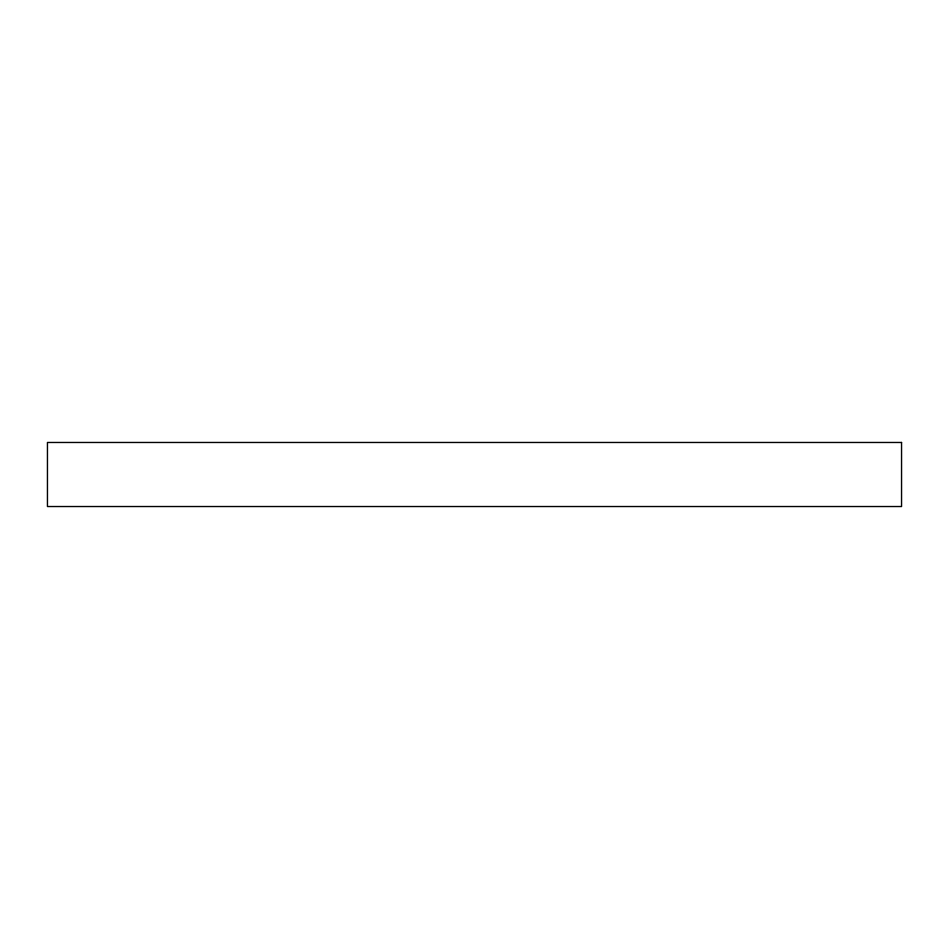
<?xml version="1.0" encoding="UTF-8"?>
<svg xmlns="http://www.w3.org/2000/svg" width="949" height="949" viewBox="0 0 949 949"><rect width="100%" height="100%" fill="white"/><g stroke="black" fill="none" stroke-linecap="round" stroke-linejoin="round"><path stroke-width="1.42" d="M901.55 442.471L47.45 442.471L47.45 506.529L901.55 506.529L901.55 442.471"/></g></svg>
